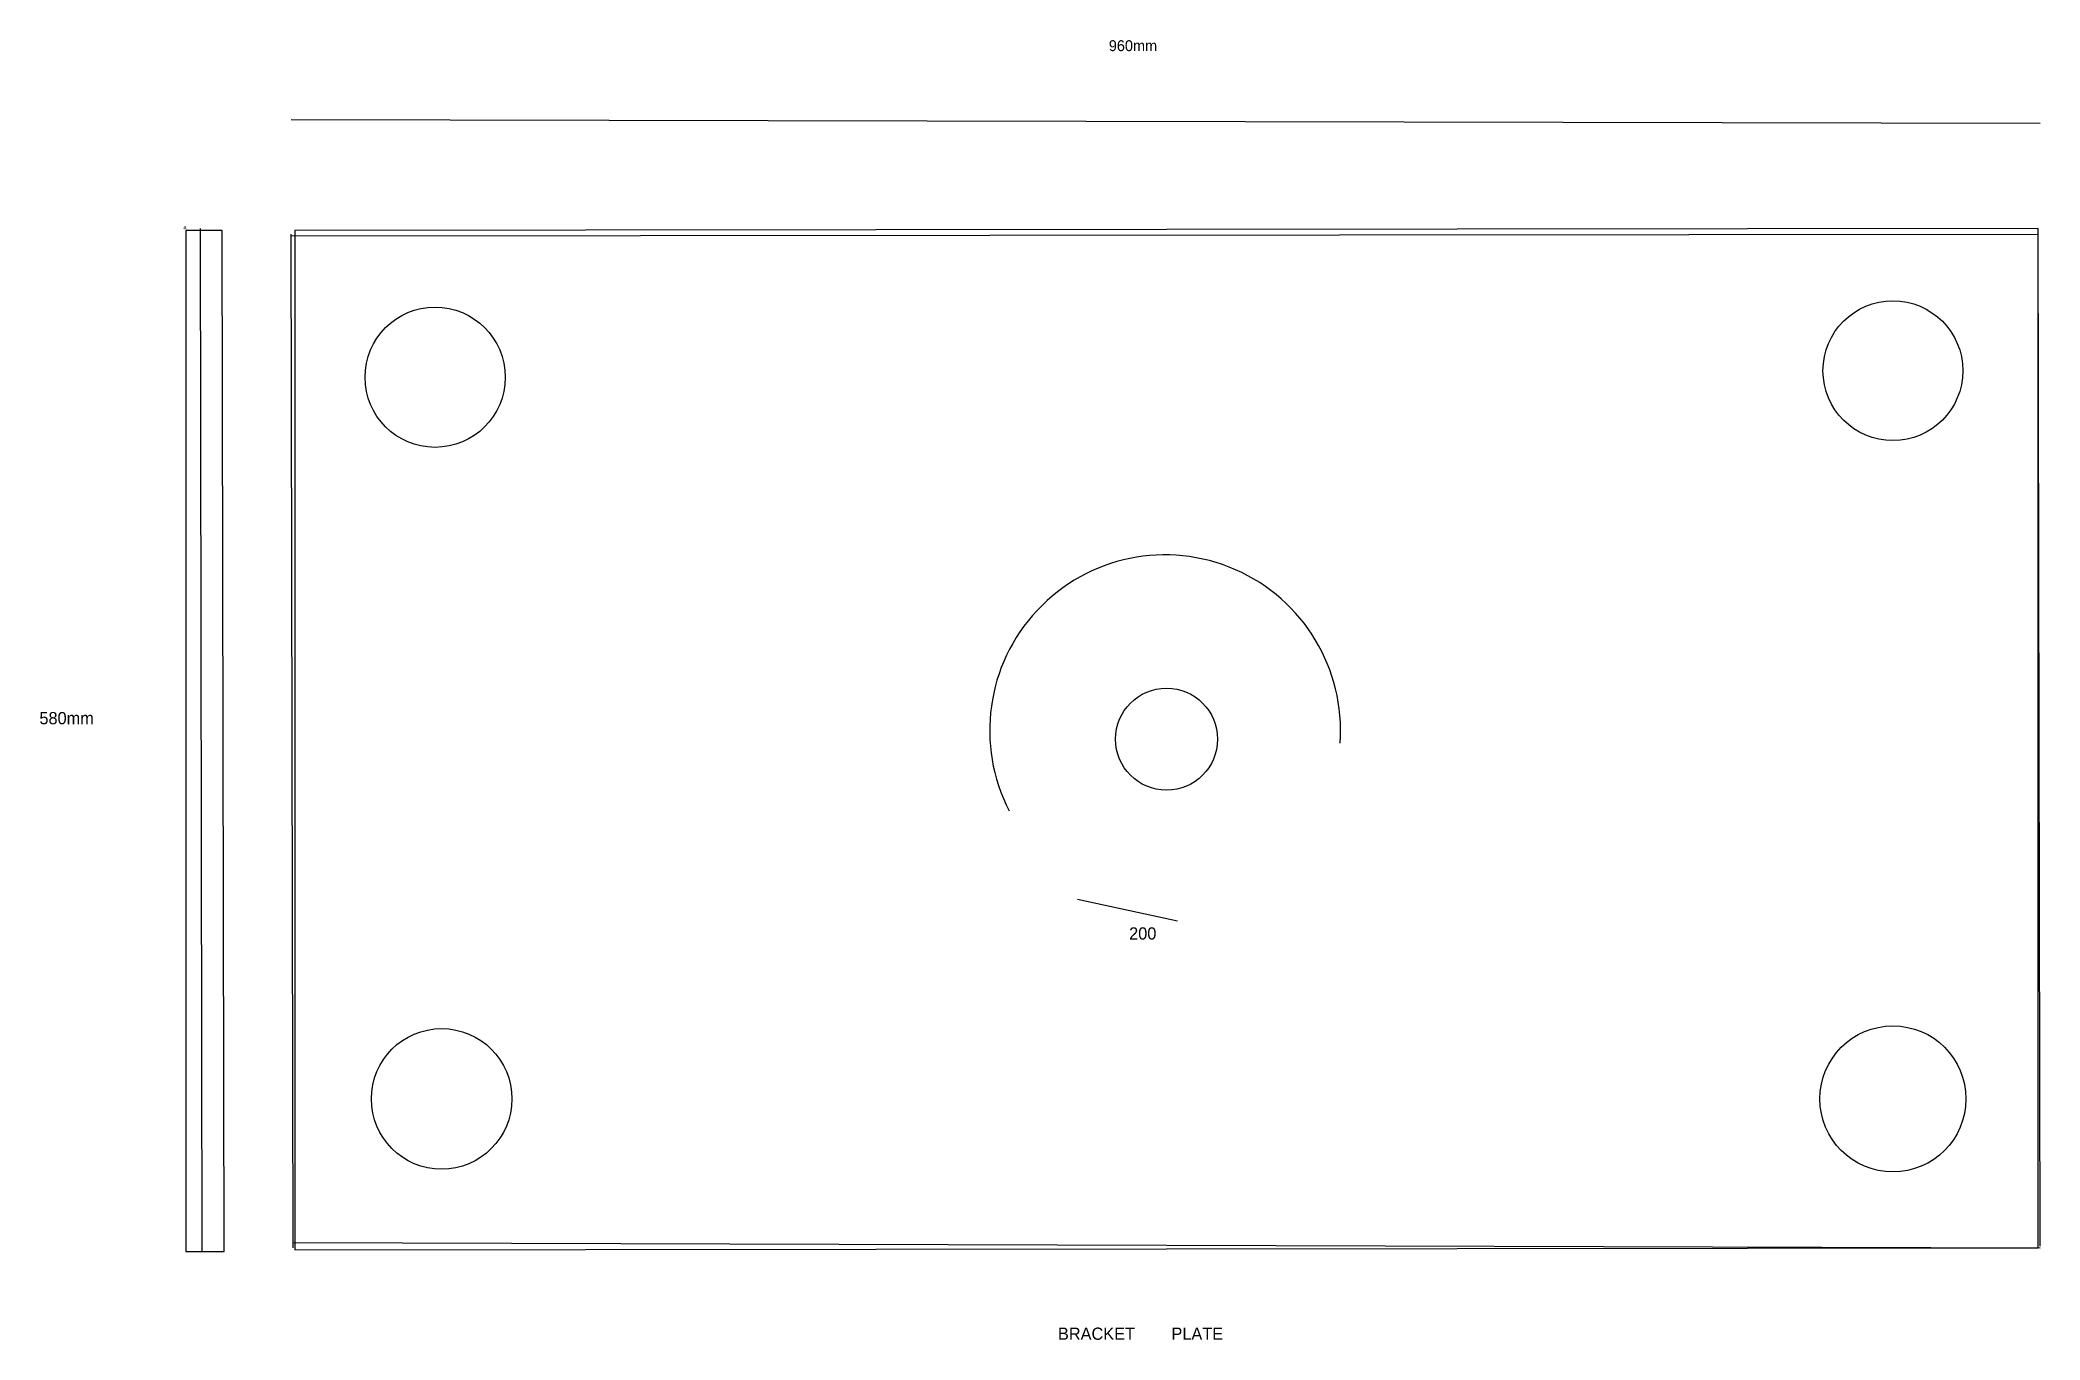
# Model space of a CAD drawing. Header units: metres. Extents: x 81 to 1182, y -832 to -116.
import ezdxf

# ---------------------------------------------------------------- set-up
doc = ezdxf.new("R2010")
doc.units = ezdxf.units.M
for name, color, linetype in [('DIMENSIONS', 3, 'Continuous'), ('GEOMETRY', 7, 'Continuous'), ('TEXT', 4, 'Continuous'), ('UNCERTAIN', 1, 'Continuous')]:
    doc.layers.add(name, color=color, linetype=linetype)

msp = doc.modelspace()

# ---------------------------------------------------------------- linework, layer by layer
at = {"layer": 'GEOMETRY'}
for p, q in [((219, -160), (1182, -162)), ((170, -783), (169, -220)), ((1182, -780), (1181, -220)), ((219, -224), (1181, -223)), ((220, -781), (219, -223)), ((652, -589), (707, -601)), ((220, -778), (1182, -781))]:
    msp.add_line(p, q, dxfattribs=at)
for points in [[(1181, -220), (221, -221), (221, -782), (1181, -781)], [(161, -221), (161, -783), (182, -783), (181, -221)]]:
    msp.add_lwpolyline(points, close=True, dxfattribs=at)
for centre, radius in [((298.2, -301.8), 38.6), ((1101, -298.2), 38.5), ((701, -501), 28.1), ((301.8, -699), 38.7), ((1101, -699), 40.2)]:
    msp.add_circle(centre, radius, dxfattribs=at)
at = {"layer": 'UNCERTAIN'}
msp.add_arc((700.2, -496.2), 96.6, -4.1584, -152.6733, dxfattribs=at)

# ---------------------------------------------------------------- texts
at = {"layer": 'DIMENSIONS'}
msp.add_text('960mm', height=5.97, dxfattribs=at).set_placement((669.2, -122.3))
at = {"layer": 'TEXT'}
msp.add_text('a', height=2.24, dxfattribs=at).set_placement((159.6, -220.3))
at = {"layer": 'UNCERTAIN'}
for s, p in [('580mm', (80.3, -492.8)), ('200', (680.4, -611.3)), ('BRACKET', (641.2, -831.6)), ('PLATE', (703.7, -831.6))]:
    msp.add_text(s, height=6.72, dxfattribs=at).set_placement(p)

doc.saveas('drawing.dxf')
